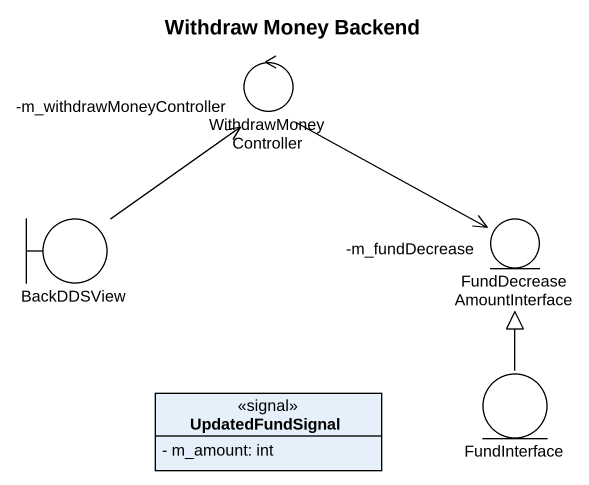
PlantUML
@startuml
title Withdraw Money Backend
allowmixing
hide circle
hide empty members
skinparam classAttributeIconSize 0
control WithdrawMoneyController
boundary BackDDSView
entity FundDecreaseAmountInterface
class UpdatedFundSignal <<signal>> {
  - m_amount: int
}
entity FundInterface
WithdrawMoneyController --> "-m_fundDecrease" FundDecreaseAmountInterface
BackDDSView -up-> "-m_withdrawMoneyController" WithdrawMoneyController
FundInterface -up-|> FundDecreaseAmountInterface
@enduml
